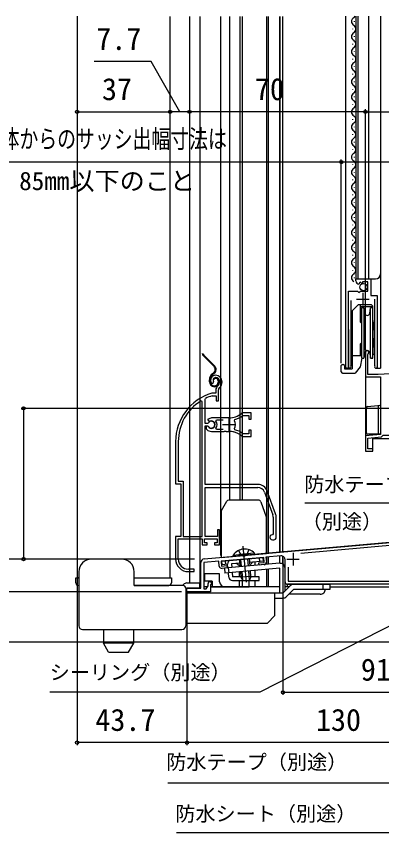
# Model space of a CAD drawing. Units: millimetres, scale not verified. Extents: x -525 to 525, y -783 to 778.
# Drawn here: x -298.9 to -153.5, y -211.6 to 113.3 of the extents above; entities that cross this region are included whole.
import ezdxf
from ezdxf.enums import TextEntityAlignment as Align

# ---------------------------------------------------------------- set-up
doc = ezdxf.new("R2010")
doc.units = ezdxf.units.MM
doc.header["$LTSCALE"] = 4
for name, color, linetype in [('0-2_YKK_11', 7, 'Continuous'), ('0-3_YKK_11E', 7, 'Continuous'), ('0-4_YKK_12', 2, 'Continuous'), ('0-5_YKK_13', 4, 'Continuous'), ('0-7_YKK_D', 6, 'Continuous')]:
    doc.layers.add(name, color=color, linetype=linetype)
doc.styles.add('ＭＳ ゴシック', font='')
doc.styles.get('ＭＳ ゴシック').set_extended_font_data('MS Gothic')

msp = doc.modelspace()

# ---------------------------------------------------------------- linework, layer by layer
at = {"layer": '0-2_YKK_11'}
for p, q in [((-163.544, 0.7), (-158.544, 0.7)), ((-161.044, 3.2), (-161.044, -1.8)), ((-134.522, -95.945), (-185.712, -100.424)), ((-188.799, -100.2), (-188.799, -105.2)), ((-191.999, -111.7), (-191.999, -102.912)), ((-191.299, -102.7), (-186.299, -102.7))]:
    msp.add_line(p, q, dxfattribs=at)
for points in [[(-166.794, -26.15), (-166.794, 3.9), (-163.163, 3.9), (-162.623, 3.447), (-162.294, 3.6), (-161.994, 3.9), (-158.994, 3.9), (-158.994, 7.7), (-161.194, 7.7), (-161.194, 7.066), (-161.441, 6.964), (-162.018, 7.541), (-162.486, 7.271), (-162.401, 6.952), (-162.612, 6.701)], [(-163.794, 7.995), (-163.794, 8.8), (-157.894, 8.8), (-157.894, 2.197), (-155.294, 2.197), (-155.294, -26.15)], [(-165.844, 0.2), (-165.844, -25.668), (-165.791, -25.838)], [(-156.297, -25.838), (-156.244, -25.668), (-156.244, 0.7)], [(-159.994, -20.4), (-159.994, -30.2), (-153.994, -30.2), (-153.994, -53.175), (-159.994, -53.7), (-159.994, -59.7), (-156.994, -59.7), (-156.994, -58.8), (-159.094, -58.8), (-159.094, -54.525), (-153.651, -54.048), (-153.203, -53.644), (-152.908, -53.4), (-149.294, -53.4), (-149.034, -53.25), (-148.775, -53.1), (-128.494, -53.1), (-112.994, -51.744), (-112.19, -49.536)], [(-147.796, -28.823), (-154.994, -29.2), (-159.094, -29.2), (-159.094, -21.266), (-158.944, -21.006)], [(-224.129, -102.58), (-104.799, -92.14), (-104.799, -81.22), (-104.649, -80.96)], [(-190.799, -105.973), (-190.799, -111.5), (-144.02, -111.5), (-102.999, -110.067), (-102.999, -93.4), (-105.431, -93.4), (-127.833, -95.36)], [(-218.133, -105.469), (-218.299, -103.576), (-224.299, -104.101), (-224.299, -114.5), (-223.299, -114.5), (-222.599, -113.287), (-222.599, -112.4)], [(-200.314, -104.913), (-202.306, -105.088), (-202.384, -104.191), (-200.292, -104.008), (-200.467, -102.016), (-217.402, -103.497), (-217.228, -105.49), (-215.136, -105.307), (-215.057, -106.203), (-217.05, -106.378)], [(-193.629, -101.417), (-199.57, -101.937), (-199.405, -103.83)], [(-221.899, -111.7), (-221.299, -111.7), (-221.299, -112.8), (-221.599, -112.8), (-221.599, -115.7), (-230.999, -115.7), (-230.999, -114.2), (-225.499, -114.2), (-225.499, -104.074)], [(-143.999, -112.7), (-190.999, -112.7)]]:
    msp.add_lwpolyline(points, dxfattribs=at)
for centre, radius, start, end in [((-162.494, 7.995), 1.3, 180, 264.78412), ((-159.294, -20.4), 0.7, 300, 179.99999), ((-166.244, -26.15), 0.55, 180.00002, 34.56045), ((-155.844, -26.15), 0.55, 145.43932, 359.99998), ((-223.999, -104.074), 1.5, 95.00001, 180.00002), ((-200.401, -103.917), 1, 274.99997, 4.99997), ((-193.499, -102.912), 1.5, 0, 95.00001), ((-217.137, -105.381), 1, 184.99999, 274.99997), ((-221.899, -112.4), 0.7, 89.99998, 180.00002), ((-190.999, -111.7), 1, 180.00002, 270)]:
    msp.add_arc(centre, radius, start, end, dxfattribs=at)
at = {"layer": '0-3_YKK_11E'}
for p, q in [((-214.296, -46.696), (-214.296, -51.696)), ((-212.14, -47.655), (-211.973, -47.191)), ((-216.796, -49.196), (-211.796, -49.196)), ((-211.973, -51.201), (-212.14, -50.737)), ((-202.797, -72.996), (-223.796, -72.996)), ((-200.166, -76.038), (-196.865, -85.107)), ((-195.737, -84.697), (-199.038, -75.628)), ((-195.496, -93.996), (-195.496, -86.065)), ((-196.996, -94.996), (-196.496, -94.996))]:
    msp.add_line(p, q, dxfattribs=at)
for points in [[(-221.237, -32.639), (-220.779, -32.679), (-220.49, -32.391), (-220.447, -32.021)], [(-219.496, -35.36), (-219.496, -36.696), (-221.053, -36.696), (-221.137, -36.708)], [(-220.994, -37.709), (-220.907, -37.696), (-219.396, -37.696), (-219.396, -39.696), (-218.496, -39.696), (-218.496, -35.36)], [(-222.498, -48.583), (-222.766, -48.746), (-223.796, -48.746), (-223.796, -38.994), (-223.624, -38.723)], [(-224.996, -93.696), (-224.996, -40.028), (-225.453, -39.773)], [(-208.72, -45.561), (-208.534, -45.496), (-206.396, -45.496), (-206.396, -46.946), (-205.496, -46.946), (-205.496, -44.496), (-208.639, -44.496)], [(-214.296, -46.496), (-221.296, -46.496), (-222.769, -47.092), (-222.314, -47.742), (-221.939, -47.841)], [(-219.483, -47.781), (-219.246, -47.296), (-216.596, -47.296)], [(-223.796, -72.996), (-223.796, -49.646), (-222.766, -49.646), (-222.498, -49.81)], [(-222.595, -49.946), (-222.855, -49.796), (-223.296, -49.796), (-223.296, -50.805), (-223.137, -51.171)], [(-221.296, -51.896), (-216.254, -51.896), (-216.071, -51.776), (-215.521, -51.776), (-215.338, -51.896), (-214.296, -51.896)], [(-216.596, -51.096), (-219.246, -51.096), (-219.483, -50.612)], [(-213.444, -51.942), (-213.252, -51.847), (-212.703, -51.937), (-212.551, -52.089)], [(-208.639, -53.896), (-205.496, -53.896), (-205.496, -51.446), (-206.396, -51.446), (-206.396, -52.896), (-208.534, -52.896), (-208.72, -52.832)], [(-235.496, -55.896), (-235.496, -72.696), (-233.496, -72.696), (-233.496, -93.696), (-235.496, -93.696), (-235.496, -102.696)], [(-234.446, -55.896), (-234.446, -71.646), (-232.446, -71.646), (-232.446, -93.696), (-224.996, -93.696)], [(-234.446, -102.696), (-234.446, -94.696), (-224.996, -94.696), (-224.996, -96.996), (-222.996, -96.996), (-222.996, -96.196), (-223.996, -96.196), (-223.996, -94.696), (-218.996, -94.696), (-218.996, -96.196), (-219.996, -96.196), (-219.996, -96.996), (-217.996, -96.996), (-217.996, -90.996), (-218.896, -90.996), (-218.896, -93.696), (-223.796, -93.696), (-223.796, -74.196), (-202.797, -74.196)], [(-196.696, -86.065), (-196.696, -92.696), (-196.996, -92.996)], [(-230.496, -107.696), (-228.096, -107.696), (-228.096, -106.696), (-230.446, -106.696)]]:
    msp.add_lwpolyline(points, dxfattribs=at)
for centre, radius, start, end in [((-219.596, -31.496), 2, 89.99999, 214.83575), ((-219.596, -31.496), 1, 89.99999, 211.6576), ((-219.596, -32.096), 2.6, 0.00001, 89.99999), ((-219.596, -32.096), 1.6, 0.00001, 89.99999), ((-220.296, -32.096), 2.3, 310.62932, 0), ((-220.296, -32.096), 3.3, 310.62931, 360), ((-217.496, -35.36), 2, 130.62933, 180.00002), ((-217.496, -35.36), 1, 130.62936, 180.00005), ((-215.496, -55.896), 20, 106.38438, 180.00001), ((-215.496, -55.896), 19, 106.81985, 115.3285), ((-215.496, -55.896), 18.95, 121.69984, 180.00001), ((-214.296, -38.496), 8, 270, 308.94245), ((-208.639, -45.496), 1, 89.99999, 128.94244), ((-221.296, -49.196), 1.5, 209.99999, 115.4059), ((-221.296, -49.196), 1.35, 207.03568, 152.96432), ((-221.296, -49.196), 2.3, 322.02012, 37.97988), ((-214.296, -49.196), 2.65, 324.45235, 35.54765), ((-214.296, -38.496), 9, 284.95661, 308.2843), ((-221.296, -49.196), 2.7, 227.01411, 269.99998), ((-214.296, -59.896), 8, 83.8902, 90.00005), ((-214.296, -59.896), 9, 51.71568, 75.04337), ((-214.296, -59.896), 8, 51.05757, 77.40578), ((-208.639, -52.896), 1, 231.05759, 270.00004), ((-202.797, -76.996), 4, 20.00002, 89.99999), ((-202.797, -76.996), 2.8, 20, 89.99998), ((-199.496, -86.065), 2.8, 0.00001, 20.00002), ((-199.496, -86.065), 4, 0.00001, 20.00002), ((-196.996, -93.996), 1, 89.99999, 270.00001), ((-196.496, -93.996), 1, 270.00001, 359.99999), ((-230.496, -102.696), 5, 180.00001, 269.99999), ((-230.446, -102.696), 4, 180.00001, 269.99999)]:
    msp.add_arc(centre, radius, start, end, dxfattribs=at)
at = {"layer": '0-4_YKK_12'}
for p, q in [((-274.697, 113.3), (-274.697, -110.203)), ((-237.697, -110.203), (-237.697, 113.289)), ((-229.997, 113.289), (-229.997, -112.2)), ((-225.897, 113.289), (-225.897, -113.7)), ((-217.497, -101.2), (-217.497, 113.289)), ((-214.097, 113.289), (-214.097, -79.2)), ((-209.997, 113.289), (-209.997, -79.2)), ((-208.997, 113.289), (-208.997, -79.2)), ((-199.297, 113.289), (-199.297, -100.364)), ((-198.697, 113.289), (-198.697, -100.311)), ((-193.997, 113.289), (-193.997, -99.886)), ((-193.997, -99.886), (-193.997, 113.289)), ((-192.797, -99.782), (-192.797, 113.289)), ((-167.994, 113.3), (-167.994, -26.7)), ((-164.294, 111.149), (-164.294, 111.349)), ((-163.794, 113.3), (-163.794, 8.8)), ((-162.994, 113.3), (-162.994, 8.8)), ((-158.794, 113.3), (-158.794, 8.8)), ((-153.994, 113.3), (-153.994, -26.7)), ((-165.054, 108.149), (-165.054, 108.349)), ((-164.294, 105.149), (-164.294, 105.349)), ((-165.054, 102.149), (-165.054, 102.349)), ((-164.294, 99.149), (-164.294, 99.349)), ((-165.054, 96.149), (-165.054, 96.349)), ((-164.294, 93.149), (-164.294, 93.349)), ((-165.054, 90.149), (-165.054, 90.349)), ((-164.294, 87.149), (-164.294, 87.349)), ((-165.054, 84.149), (-165.054, 84.349)), ((-164.294, 81.149), (-164.294, 81.349)), ((-165.054, 78.149), (-165.054, 78.349)), ((-164.294, 75.149), (-164.294, 75.349)), ((-165.054, 72.149), (-165.054, 72.349)), ((-164.294, 69.149), (-164.294, 69.349)), ((-165.054, 66.149), (-165.054, 66.349)), ((-164.294, 63.149), (-164.294, 63.349)), ((-165.054, 60.149), (-165.054, 60.349)), ((-164.294, 57.149), (-164.294, 57.349)), ((-165.054, 54.149), (-165.054, 54.349)), ((-164.294, 51.149), (-164.294, 51.349)), ((-165.054, 48.149), (-165.054, 48.349)), ((-165.054, 42.149), (-165.054, 42.349)), ((-164.294, 45.149), (-164.294, 45.349)), ((-164.294, 39.149), (-164.294, 39.349)), ((-165.054, 36.149), (-165.054, 36.349)), ((-164.294, 33.149), (-164.294, 33.349)), ((-165.054, 30.149), (-165.054, 30.349)), ((-164.294, 27.149), (-164.294, 27.349)), ((-165.054, 24.149), (-165.054, 24.349)), ((-164.294, 21.149), (-164.294, 21.349)), ((-165.054, 18.149), (-165.054, 18.349)), ((-164.294, 15.149), (-164.294, 15.349)), ((-165.054, 12.149), (-165.054, 12.349)), ((-164.294, 9.149), (-164.294, 9.349)), ((-163.794, 8.8), (-155.994, 8.8)), ((-166.794, -11.375), (-166.794, -26.7)), ((-155.294, -12.227), (-155.294, -26.7)), ((-159.994, -19.988), (-159.994, -59.7)), ((-166.244, -26.7), (-167.994, -26.7)), ((-155.844, -26.7), (-153.994, -26.7)), ((-156.994, -54.7), (-102.994, -54.7)), ((-104.998, -92.1), (-193.997, -99.886)), ((-193.997, -99.9), (-208.856, -101.2)), ((-217.497, -101.2), (-217.397, -101.2)), ((-217.497, -101.2), (-217.397, -101.2)), ((-203.996, -103.83), (-203.996, -105.235)), ((-199.297, -101.913), (-199.297, -104.824)), ((-198.697, -101.861), (-198.697, -104.772)), ((-193.997, -104.368), (-193.997, -101.45)), ((-192.797, -104.77), (-192.797, -101.586)), ((-210.196, -105.167), (-210.196, -105.778)), ((-199.297, -106.832), (-199.297, -113.7)), ((-198.697, -106.78), (-198.697, -113.7)), ((-273.999, -110.203), (-274.697, -110.203)), ((-251.999, -110.203), (-237.697, -110.203)), ((-210.196, -107.786), (-210.196, -109.708)), ((-203.996, -107.243), (-203.996, -109.706)), ((-221.599, -113.7), (-206.297, -113.7)), ((-210.196, -111.208), (-210.196, -113.7)), ((-208.996, -111.208), (-208.996, -113.7)), ((-206.426, -111.208), (-206.426, -113.7)), ((-203.996, -111.206), (-203.996, -113.7)), ((-173.999, -113.7), (-131.003, -113.7))]:
    msp.add_line(p, q, dxfattribs=at)
msp.add_lwpolyline([(-159.994, -59.7), (-156.994, -59.7), (-156.994, -54.7)], dxfattribs=at)
for centre, radius, start, end in [((-163.836, 111.249), 1.718, 119.20254, 240.79746), ((-165.513, 114.249), 1.718, 299.20254, 326.46172), ((-165.513, 108.249), 1.718, 299.20254, 60.79746), ((-163.836, 105.249), 1.718, 119.20254, 240.79746), ((-163.836, 99.249), 1.718, 119.20254, 240.79746), ((-165.513, 102.249), 1.718, 299.20254, 60.79746), ((-165.513, 96.249), 1.718, 299.20254, 60.79746), ((-163.836, 93.249), 1.718, 119.20254, 240.79746), ((-165.513, 90.249), 1.718, 299.20254, 60.79746), ((-163.836, 87.249), 1.718, 119.20254, 240.79746), ((-165.513, 84.249), 1.718, 299.20254, 60.79746), ((-163.836, 81.249), 1.718, 119.20254, 240.79746), ((-165.513, 78.249), 1.718, 299.20254, 60.79746), ((-163.836, 75.249), 1.718, 119.20254, 240.79746), ((-165.513, 72.249), 1.718, 299.20254, 60.79746), ((-163.836, 69.249), 1.718, 119.20254, 240.79746), ((-165.513, 66.249), 1.718, 299.20254, 60.79746), ((-163.836, 63.249), 1.718, 119.20254, 240.79746), ((-165.513, 60.249), 1.718, 299.20254, 60.79746), ((-163.836, 57.249), 1.718, 119.20254, 240.79746), ((-165.513, 54.249), 1.718, 299.20254, 60.79746), ((-163.836, 51.249), 1.718, 119.20254, 240.79746), ((-165.513, 48.249), 1.718, 299.20254, 60.79746), ((-163.836, 45.249), 1.718, 119.20254, 240.79746), ((-165.513, 42.249), 1.718, 299.20254, 60.79746), ((-163.836, 39.249), 1.718, 119.20254, 240.79746), ((-165.513, 36.249), 1.718, 299.20254, 60.79746), ((-163.836, 33.249), 1.718, 119.20254, 240.79746), ((-165.513, 30.249), 1.718, 299.20254, 60.79746), ((-163.836, 27.249), 1.718, 119.20254, 240.79746), ((-163.836, 21.249), 1.718, 119.20254, 240.79746), ((-165.513, 24.249), 1.718, 299.20254, 60.79746), ((-165.513, 18.249), 1.718, 299.20254, 60.79746), ((-163.836, 15.249), 1.718, 119.20254, 240.79746), ((-165.513, 12.249), 1.718, 299.20254, 60.79746), ((-163.836, 9.249), 1.718, 119.20254, 240.79746), ((-155.994, 10.8), 2, 270, 0)]:
    msp.add_arc(centre, radius, start, end, dxfattribs=at)
at = {"layer": '0-5_YKK_13'}
for p, q in [((-162.794, -1.4), (-165.294, -3.9)), ((-162.794, -1.4), (-157.694, -1.4)), ((-162.144, -1.4), (-162.144, -8.25)), ((-157.194, -2.344), (-162.144, -2.344)), ((-161.594, -2.7), (-161.594, -22.7)), ((-160.662, -2.7), (-161.594, -2.7)), ((-160.279, -4.874), (-160.662, -2.7)), ((-160.662, -2.7), (-160.662, -22.7)), ((-158.309, -4.874), (-157.926, -2.7)), ((-156.994, -2.7), (-157.926, -2.7)), ((-157.926, -22.7), (-157.926, -2.7)), ((-157.194, -1.9), (-157.694, -1.4)), ((-157.194, -1.9), (-157.194, -2.7)), ((-156.994, -22.7), (-156.994, -2.7)), ((-165.294, -3.9), (-165.294, -27)), ((-161.594, -8.8), (-162.144, -8.25)), ((-156.994, -7.811), (-156.494, -12.251)), ((-156.494, -12.251), (-156.494, -21.033)), ((-156.494, -18.5), (-156.994, -14.06)), ((-161.594, -16.6), (-162.144, -17.15)), ((-162.144, -17.15), (-162.144, -21.7)), ((-220.214, -26.054), (-224.456, -21.811)), ((-224.244, -21.599), (-220.001, -25.842)), ((-165.294, -21.7), (-161.594, -21.7)), ((-161.426, -22.7), (-162.043, -26.2)), ((-161.594, -22.7), (-160.662, -22.7)), ((-160.279, -20.526), (-160.662, -22.7)), ((-158.309, -20.526), (-157.926, -22.7)), ((-158.294, -20.613), (-158.294, -21.357)), ((-158.294, -21.357), (-158.163, -21.357)), ((-157.926, -22.7), (-156.994, -22.7)), ((-156.994, -21.357), (-156.894, -21.357)), ((-156.494, -21.033), (-156.894, -21.357)), ((-169.594, -28.2), (-169.594, -25.7)), ((-169.094, -25.2), (-168.794, -25.2)), ((-168.294, -25.7), (-168.794, -25.2)), ((-220.441, -28.649), (-220.819, -28.914)), ((-220.647, -29.16), (-220.269, -28.895)), ((-219.422, -27.097), (-219.723, -27.097)), ((-169.094, -28.7), (-164.141, -28.7)), ((-162.043, -26.2), (-164.141, -28.7)), ((-222.098, -32.097), (-222.098, -31.371)), ((-221.798, -32.097), (-221.798, -31.371)), ((-220.256, -31.257), (-220.538, -31.155)), ((-218.598, -31.797), (-218.598, -32.297)), ((-218.298, -31.797), (-218.298, -32.297)), ((-159.139, -41.959), (-155.034, -41.593)), ((-155.034, -41.593), (-154.547, -41.549)), ((-154.994, -42.047), (-154.994, -52.5)), ((-154.547, -41.549), (-154.528, -41.548)), ((-159.594, -52.5), (-159.594, -42.457)), ((-154.494, -53), (-159.094, -53)), ((-154.294, -53), (-154.494, -53)), ((-154.484, -53), (-154.494, -53)), ((-217.263, -83.298), (-215.186, -79.7)), ((-202.597, -79.2), (-214.32, -79.2)), ((-201.658, -79.858), (-199.458, -85.903)), ((-217.397, -83.798), (-217.397, -102)), ((-199.397, -100.425), (-199.397, -86.245)), ((-217.397, -102), (-199.397, -100.425)), ((-212.572, -101.067), (-206.346, -100.522)), ((-204.105, -100.326), (-210.331, -100.871)), ((-207.359, -111.888), (-208.61, -97.594)), ((-204.06, -100.833), (-204.105, -100.326)), ((-256.999, -102.7), (-268.999, -102.7)), ((-217.13, -103.474), (-200.693, -102.035)), ((-215.505, -104.837), (-215.636, -103.343)), ((-212.528, -101.574), (-212.572, -101.067)), ((-212.528, -101.574), (-206.302, -101.029)), ((-204.06, -100.833), (-210.287, -101.378)), ((-210.157, -102.863), (-209.904, -105.752)), ((-209.252, -105.695), (-209.505, -102.806)), ((-206.571, -105.461), (-206.824, -102.572)), ((-205.919, -105.404), (-206.172, -102.515)), ((-200.562, -103.53), (-206.041, -104.009)), ((-202.056, -103.66), (-202.187, -102.166)), ((-200.562, -103.53), (-200.693, -102.035)), ((-214.685, -106.171), (-214.808, -104.776)), ((-214.559, -106.16), (-214.385, -108.152)), ((-210.026, -104.358), (-213.313, -104.645)), ((-213.313, -104.645), (-213.191, -106.04)), ((-209.956, -105.155), (-210.454, -105.198)), ((-205.473, -104.762), (-205.971, -104.806)), ((-191.999, -115.372), (-191.999, -106.368)), ((-275.197, -112.203), (-275.197, -110.203)), ((-275.197, -110.203), (-273.999, -110.203)), ((-273.999, -107.7), (-273.999, -115.2)), ((-251.999, -113.2), (-251.999, -107.7)), ((-251.999, -110.203), (-238.497, -110.203)), ((-238.497, -110.203), (-237.197, -110.203)), ((-237.197, -110.203), (-237.197, -112.203)), ((-223.997, -108.5), (-223.997, -111.5)), ((-217.997, -108.5), (-223.997, -108.5)), ((-223.997, -108.975), (-223.997, -108.9)), ((-217.997, -111.7), (-217.997, -108.5)), ((-214.365, -109.836), (-214.511, -108.163)), ((-213.017, -108.032), (-212.87, -109.706)), ((-209.558, -109.706), (-212.87, -109.706)), ((-209.73, -107.745), (-209.537, -109.945)), ((-205.552, -109.597), (-209.537, -109.945)), ((-209.537, -109.945), (-208.718, -111.279)), ((-208.771, -111.192), (-209.078, -107.688)), ((-206.09, -110.957), (-206.397, -107.453)), ((-205.552, -109.597), (-206.128, -111.052)), ((-205.552, -109.597), (-205.745, -107.396)), ((-202.245, -109.706), (-205.595, -109.706)), ((-202.245, -111.206), (-202.245, -109.706)), ((-274.197, -113.203), (-273.999, -113.203)), ((-241.999, -113.2), (-251.999, -113.2)), ((-251.999, -113.203), (-238.197, -113.203)), ((-238.499, -113.2), (-241.999, -113.2)), ((-232.499, -113.2), (-238.499, -113.2)), ((-238.197, -113.203), (-238.497, -113.203)), ((-232.827, -113.2), (-232.413, -112.786)), ((-225.499, -113.7), (-225.999, -113.7)), ((-222.837, -113.7), (-224.299, -113.7)), ((-220.997, -111.5), (-223.997, -111.5)), ((-193.999, -113.7), (-221.599, -113.7)), ((-220.997, -111.5), (-220.997, -113.7)), ((-220.997, -113.7), (-220.997, -113.7)), ((-212.87, -111.206), (-202.245, -111.206)), ((-208.718, -111.279), (-206.128, -111.052)), ((-189.913, -113.286), (-192.499, -115.872)), ((-190.327, -113.7), (-191.999, -113.7)), ((-188.499, -112.7), (-173.999, -112.7)), ((-176.999, -112.7), (-176.999, -114.7)), ((-173.999, -114.7), (-173.999, -112.7)), ((-273.999, -115.2), (-273.999, -129.203)), ((-230.999, -114.2), (-231.499, -114.7)), ((-231.499, -114.2), (-231.499, -129.203)), ((-193.999, -116.2), (-231.499, -116.2)), ((-192.827, -116.2), (-193.999, -116.2)), ((-192.499, -115.872), (-192.827, -116.2)), ((-188.499, -114.7), (-191.413, -117.614)), ((-177.997, -116.7), (-190.499, -116.7)), ((-188.499, -114.7), (-173.999, -114.7)), ((-195.999, -118.2), (-192.827, -118.2)), ((-272.499, -130.703), (-232.999, -130.703)), ((-264.197, -130.703), (-264.197, -136.203)), ((-252.197, -136.203), (-252.197, -130.703)), ((-262.177, -139.703), (-264.197, -136.203)), ((-252.197, -136.203), (-264.197, -136.203)), ((-254.218, -139.703), (-252.197, -136.203)), ((-262.177, -139.703), (-254.218, -139.703))]:
    msp.add_line(p, q, dxfattribs=at)
for points in [[(-168.294, -25.7), (-168.294, -27), (-165.294, -27)], [(-154.539, -41.549), (-153.994, -41.5), (-153.994, -42.504)], [(-153.994, -52.7), (-154.046, -52.87), (-154.16, -52.968), (-154.294, -53)], [(-210.544, -99.296), (-209.451, -101.115), (-208.258, -101.622)], [(-206.41, -98.935), (-207.17, -100.915), (-208.258, -101.622)], [(-214.808, -104.776), (-216.999, -104.968), (-217.13, -103.474)], [(-194.173, -104.376), (-216.053, -106.29), (-215.879, -108.283)], [(-193.999, -116.2), (-193.999, -106.368), (-215.879, -108.283)], [(-230.999, -112.2), (-225.999, -112.2), (-225.999, -114.2), (-230.999, -114.2)], [(-190.997, -113.7), (-190.997, -112.7), (-188.499, -112.7)], [(-231.499, -128.2), (-198.999, -128.2), (-195.999, -125.2), (-195.999, -116.2)]]:
    msp.add_lwpolyline(points, dxfattribs=at)
msp.add_circle((-160.761, 5.55), 1.45, dxfattribs=at)
for centre, radius, start, end in [((-159.294, -4.7), 1, 190, 350), ((-223.396, -20.751), 1.5, 185.59664, 225), ((-223.396, -20.751), 1.2, 187.00209, 225), ((-159.294, -20.7), 1, 10, 170), ((-221.416, -27.256), 2, 305, 45), ((-169.094, -25.7), 0.5, 90, 180), ((-219.098, -31.371), 3, 125, 180), ((-219.098, -31.371), 2.7, 125, 180), ((-221.416, -27.256), 1.7, 305, 45), ((-169.094, -28.2), 0.5, 180, 270), ((-220.098, -32.097), 2, 180, 270), ((-220.098, -32.097), 1.7, 180, 270), ((-219.598, -31.497), 1, 90, 160), ((-219.598, -31.497), 0.7, 90, 160), ((-220.098, -32.297), 1.8, 270, 0), ((-220.098, -32.297), 1.5, 270, 360), ((-219.598, -31.797), 1.3, 0, 90), ((-219.598, -31.797), 1, 0, 90), ((-159.094, -42.457), 0.5, 95.10217, 180), ((-154.494, -42.047), 0.5, 95.10217, 180), ((-159.094, -52.5), 0.5, 180, 188.23791), ((-159.094, -52.5), 0.5, 188.23791, 269), ((-159.094, -52.5), 0.5, 269, 270), ((-154.494, -52.5), 0.5, 180, 270), ((-214.32, -80.2), 1, 90, 150), ((-202.597, -80.2), 1, 20, 90), ((-216.397, -83.798), 1, 150, 180), ((-200.397, -86.245), 1, 0, 20), ((-208.03, -104.224), 5.531, 44.79413, 145.20587), ((-268.999, -107.7), 5, 90, 180), ((-256.999, -107.7), 5, 0, 90), ((-213.313, -104.645), 1.5, 95, 185), ((-204.48, -104.876), 1, 95, 173.46304), ((-211.413, -105.483), 1, 16.53696, 95), ((-193.999, -106.368), 2, 0, 95), ((-212.87, -109.706), 1.5, 185, 270), ((-274.197, -112.203), 1, 180, 270), ((-238.197, -112.203), 1, 270, 0), ((-232.499, -114.2), 1, 0, 90), ((-230.999, -114.2), 2, 90, 135), ((-215.997, -111.7), 2, 180.00002, 270), ((-188.499, -114.7), 2, 90, 135), ((-177.997, -114.7), 2, 270, 0.00003), ((-192.827, -116.2), 2, 270, 315), ((-272.499, -129.203), 1.5, 180, 270), ((-232.999, -129.203), 1.5, 270, 0)]:
    msp.add_arc(centre, radius, start, end, dxfattribs=at)
msp.add_ellipse((-155.003, -42.092), major_axis=(0, 0.502), ratio=0.017394, start_param=4.715495, end_param=4.8029789, dxfattribs=at)
at = {"layer": '0-7_YKK_D'}
for p, q in [((-274.697, 75.3), (-237.697, 75.3)), ((-229.997, 75.3), (-237.697, 75.3)), ((-159.994, 75.3), (-229.997, 75.3)), ((-159.994, -19.537), (-159.994, 76.3)), ((-159.994, -19.537), (-159.994, 76.3)), ((-159.994, 75.3), (-73.994, 75.3)), ((-169.594, -24.7), (-169.594, 56.3)), ((-102.003, -42.7), (-297, -42.7)), ((-296, -42.7), (-296, -102.7)), ((-227.999, -102.7), (-337, -102.7)), ((-192.797, -102.282), (-192.797, -156.7)), ((-274.697, -110.515), (-274.697, -176.7)), ((-233.199, -115.7), (-337, -115.7)), ((-230.999, -116.4), (-230.999, -176.7)), ((-230.999, -117), (-230.999, -176.7)), ((-103.699, -135.7), (-337, -135.7)), ((-192.797, -155.7), (-100.999, -155.7)), ((-230.999, -175.7), (-274.697, -175.7)), ((-100.999, -175.7), (-230.999, -175.7))]:
    msp.add_line(p, q, dxfattribs=at)
for points in [[(-233.847, 75.3), (-245.178, 95.3), (-267.928, 95.3)], [(-100.999, 55.3), (-169.594, 55.3), (-321.116, 55.3)], [(-103.998, -66.266), (-106.207, -67.541), (-128.469, -80.394), (-184.095, -80.394)], [(-124.251, -116.059), (-126.523, -117.217), (-202.051, -155.7), (-285.503, -155.7)], [(-102.003, -164.018), (-104.211, -165.293), (-150.236, -191.866), (-238.652, -191.866)], [(-100.003, -183.387), (-102.211, -184.662), (-148.812, -211.567), (-235.148, -211.567)]]:
    msp.add_lwpolyline(points, dxfattribs=at)
for centre in [(-274.697, 75.3), (-237.697, 75.3), (-237.697, 75.3), (-229.997, 75.3), (-229.997, 75.3), (-159.994, 75.3), (-159.994, 75.3), (-169.594, 55.3), (-296, -42.7), (-296, -102.7), (-192.797, -155.7), (-274.697, -175.7), (-230.999, -175.7), (-230.999, -175.7)]:
    msp.add_circle(centre, 0.637, dxfattribs=at)

# ---------------------------------------------------------------- texts
at = {"layer": '0-7_YKK_D', "style": 'ＭＳ ゴシック'}
for s, height, p in [('7.7', 8.798, (-267.087, 97.3)), ('37', 8.798, (-264.822, 77.3)), ('70', 8.798, (-203.996, 77.3)), ('85mm以下のこと', 7.331, (-297.738, 41.936)), ('防水テープ', 5.865, (-184.338, -77.638)), ('（別途）', 5.865, (-185.338, -92.472)), ('91.8', 8.798, (-161.83, -153.7)), ('シーリング（別途）', 5.865, (-285.606, -152.444)), ('43.7', 8.798, (-267.473, -173.7)), ('130', 8.798, (-179.703, -173.7)), ('防水テープ（別途）', 5.865, (-239.226, -188.151)), ('防水シート（別途）', 5.865, (-235.622, -208.726))]:
    msp.add_text(s, height=height, dxfattribs=at).set_placement(p, align=Align.BOTTOM_LEFT)
at = {"layer": '0-7_YKK_D', "style": 'ＭＳ ゴシック', "width": 0.75}
msp.add_text('※躯体からのサッシ出幅寸法は', height=7.331, dxfattribs=at).set_placement((-320.138, 58.664), align=Align.BOTTOM_LEFT)

doc.saveas('drawing.dxf')
